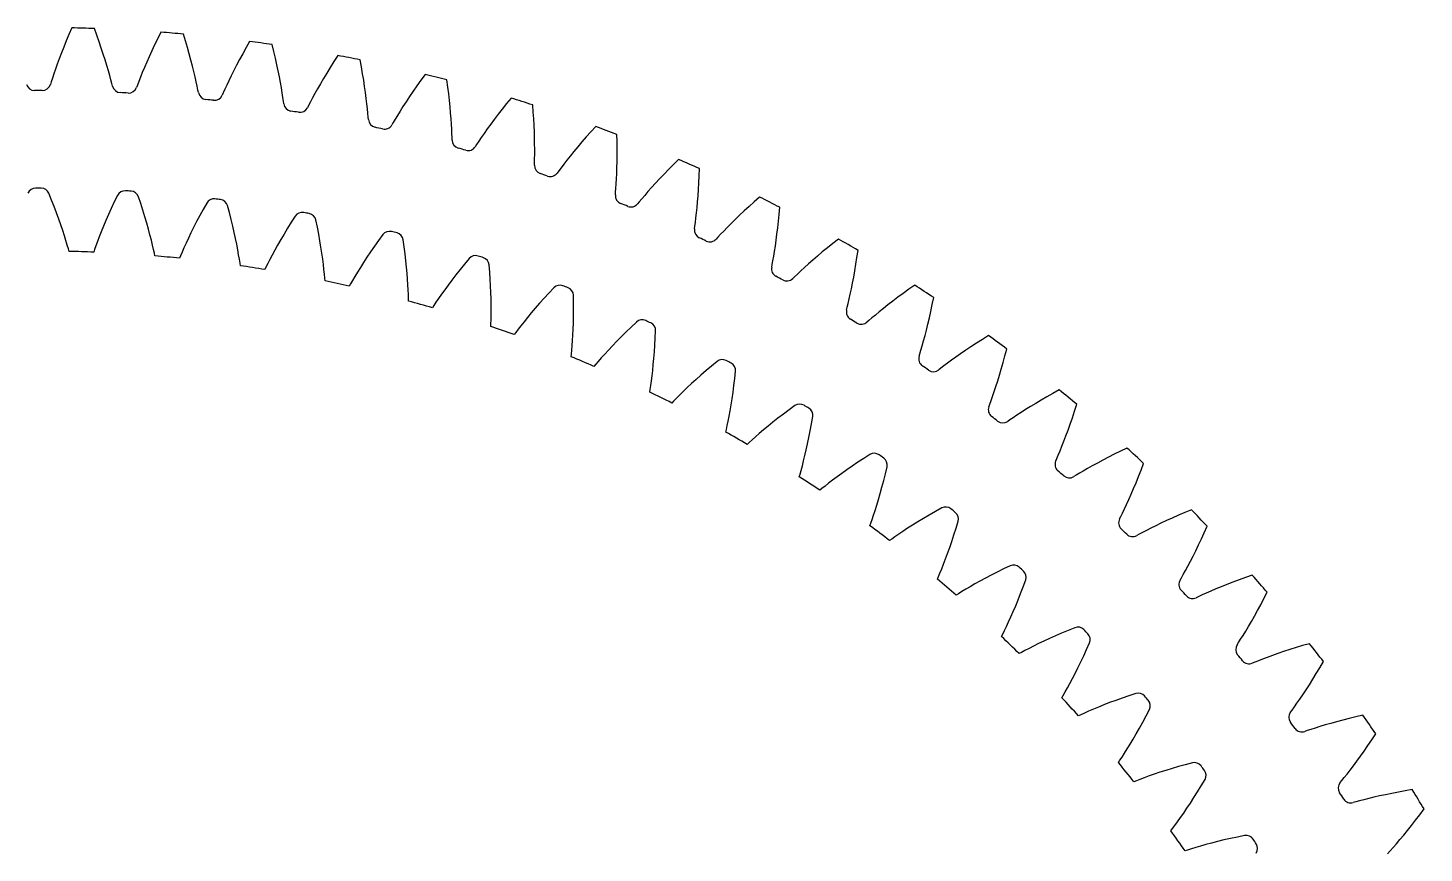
# Model space of a CAD drawing. Header units: millimetres. Extents: x -58 to 58, y -58 to 58.
# Drawn here: x -0.38 to 49.62, y 28.45 to 57.99 of the extents above; entities that cross this region are included whole.
import ezdxf

# ---------------------------------------------------------------- set-up
doc = ezdxf.new("R2010")
doc.units = ezdxf.units.MM

msp = doc.modelspace()

# ---------------------------------------------------------------- linework, layer by layer
at = {"layer": 'thin_ring_external'}
for p, q in [((0.995213, 57.524428), (0.905605, 57.303458)), ((1.090875, 57.75271), (0.995213, 57.524428)), ((1.192598, 57.987738), (1.090875, 57.75271)), ((2.092248, 57.725107), (2.003628, 57.965382)), ((2.17519, 57.491902), (2.092248, 57.725107)), ((4.270686, 57.604919), (4.162594, 57.382254)), ((4.385202, 57.833987), (4.270686, 57.604919)), ((5.269018, 57.522195), (5.193768, 57.766987)), ((5.338987, 57.284775), (5.269018, 57.522195)), ((7.564488, 57.504596), (7.437527, 57.282184)), ((0.822066, 57.090478), (0.744636, 56.886317)), ((0.905605, 57.303458), (0.822066, 57.090478)), ((2.252489, 57.266332), (2.17519, 57.491902)), ((2.324169, 57.049072), (2.252489, 57.266332)), ((2.390234, 56.840956), (2.324169, 57.049072)), ((4.060949, 57.166556), (3.965804, 56.958501)), ((4.162594, 57.382254), (4.060949, 57.166556)), ((5.403743, 57.055289), (5.338987, 57.284775)), ((5.463346, 56.834411), (5.403743, 57.055289)), ((7.317333, 57.065812), (7.20396, 56.856041)), ((7.437527, 57.282184), (7.317333, 57.065812)), ((8.429786, 57.14459), (8.368135, 57.393156)), ((8.48657, 56.903677), (8.429786, 57.14459)), ((10.7208, 57.000565), (10.581781, 56.785486)), ((0.608541, 56.509024), (0.550347, 56.339274)), ((0.673406, 56.692032), (0.608541, 56.509024)), ((0.744636, 56.886317), (0.673406, 56.692032)), ((2.450653, 56.643042), (2.390234, 56.840956)), ((2.505339, 56.456739), (2.450653, 56.643042)), ((3.795421, 56.56885), (3.720572, 56.389693)), ((3.877245, 56.758915), (3.795421, 56.56885)), ((3.965804, 56.958501), (3.877245, 56.758915)), ((5.517846, 56.622971), (5.463346, 56.834411)), ((5.56727, 56.42203), (5.517846, 56.622971)), ((7.097498, 56.653543), (6.998079, 56.459139)), ((7.20396, 56.856041), (7.097498, 56.653543)), ((8.538585, 56.670972), (8.48657, 56.903677)), ((8.58593, 56.447145), (8.538585, 56.670972)), ((10.449849, 56.576063), (10.325093, 56.372856)), ((10.581781, 56.785486), (10.449849, 56.576063)), ((11.564953, 56.593439), (11.517089, 56.845023)), ((11.608379, 56.349763), (11.564953, 56.593439)), ((0.457111, 56.054549), (0.427177, 55.964737)), ((0.499421, 56.185865), (0.457111, 56.054549)), ((0.550347, 56.339274), (0.499421, 56.185865)), ((2.554093, 56.284041), (2.505339, 56.456739)), ((2.59649, 56.12806), (2.554093, 56.284041)), ((2.631503, 55.994612), (2.59649, 56.12806)), ((3.593817, 56.073036), (3.544336, 55.94425)), ((3.653116, 56.223406), (3.593817, 56.073036)), ((3.720572, 56.389693), (3.653116, 56.223406)), ((5.61161, 56.232997), (5.56727, 56.42203)), ((5.650777, 56.057875), (5.61161, 56.232997)), ((5.684517, 55.899796), (5.650777, 56.057875)), ((6.821305, 56.099108), (6.74479, 55.93679)), ((6.905909, 56.273869), (6.821305, 56.099108)), ((6.998079, 56.459139), (6.905909, 56.273869)), ((8.628699, 56.233025), (8.58593, 56.447145)), ((8.66698, 56.029666), (8.628699, 56.233025)), ((8.700839, 55.838477), (8.66698, 56.029666)), ((10.207637, 56.17653), (10.097661, 55.987898)), ((10.325093, 56.372856), (10.207637, 56.17653)), ((11.647497, 56.114546), (11.608379, 56.349763)), ((11.682439, 55.888452), (11.647497, 56.114546)), ((13.693898, 56.116331), (13.55063, 55.914495)), ((13.844555, 56.323426), (13.693898, 56.116331)), ((14.664998, 55.870415), (14.631065, 56.124254)), ((2.656444, 55.903287), (2.631503, 55.994612)), ((3.544336, 55.94425), (3.5095, 55.856223)), ((5.712125, 55.764621), (5.684517, 55.899796)), ((5.731997, 55.672062), (5.712125, 55.764621)), ((6.620797, 55.66405), (6.581165, 55.578076)), ((6.677297, 55.789915), (6.620797, 55.66405)), ((6.74479, 55.93679), (6.677297, 55.789915)), ((8.730299, 55.661464), (8.700839, 55.838477)), ((8.75528, 55.501766), (8.730299, 55.661464)), ((8.775399, 55.365276), (8.75528, 55.501766)), ((9.901321, 55.638152), (9.815981, 55.480295)), ((9.995424, 55.807987), (9.901321, 55.638152)), ((10.097661, 55.987898), (9.995424, 55.807987)), ((11.713348, 55.6723), (11.682439, 55.888452)), ((11.740368, 55.467141), (11.713348, 55.6723)), ((13.286777, 55.528911), (13.166575, 55.346624)), ((13.414869, 55.718469), (13.286777, 55.528911)), ((13.55063, 55.914495), (13.414869, 55.718469)), ((14.694935, 55.624717), (14.664998, 55.870415)), ((14.721035, 55.387703), (14.694935, 55.624717)), ((8.790142, 55.271762), (8.775399, 55.365276)), ((9.677152, 55.2148), (9.632844, 55.13114)), ((9.740499, 55.337361), (9.677152, 55.2148)), ((9.815981, 55.480295), (9.740499, 55.337361)), ((11.763643, 55.274378), (11.740368, 55.467141)), ((11.783307, 55.09601), (11.763643, 55.274378)), ((11.799453, 54.935178), (11.783307, 55.09601)), ((12.951267, 55.008225), (12.857361, 54.855309)), ((13.054583, 55.172618), (12.951267, 55.008225)), ((13.166575, 55.346624), (13.054583, 55.172618)), ((14.743469, 55.160027), (14.721035, 55.387703)), ((14.762424, 54.9425), (14.743469, 55.160027)), ((16.610258, 55.083115), (16.463905, 54.894866)), ((16.764427, 55.276753), (16.610258, 55.083115)), ((16.926263, 55.475234), (16.764427, 55.276753)), ((17.720505, 54.977715), (17.700608, 55.233038)), ((11.812023, 54.797787), (11.799453, 54.935178)), ((11.821592, 54.703603), (11.812023, 54.797787)), ((12.704117, 54.597864), (12.655267, 54.516772)), ((12.77412, 54.71675), (12.704117, 54.597864)), ((12.857361, 54.855309), (12.77412, 54.71675)), ((14.778101, 54.736164), (14.762424, 54.9425)), ((14.790722, 54.542412), (14.778101, 54.736164)), ((14.80053, 54.363232), (14.790722, 54.542412)), ((16.195504, 54.537264), (16.074096, 54.369692)), ((16.325564, 54.712653), (16.195504, 54.537264)), ((16.463905, 54.894866), (16.325564, 54.712653)), ((17.736862, 54.730741), (17.720505, 54.977715)), ((17.749866, 54.492649), (17.736862, 54.730741)), ((14.807791, 54.201755), (14.80053, 54.363232)), ((14.812774, 54.06388), (14.807791, 54.201755)), ((14.81714, 53.969312), (14.812774, 54.06388)), ((15.859693, 54.063729), (15.768946, 53.929966)), ((15.961881, 54.21124), (15.859693, 54.063729)), ((16.074096, 54.369692), (15.961881, 54.21124)), ((17.759724, 54.264082), (17.749866, 54.492649)), ((17.766667, 54.045842), (17.759724, 54.264082)), ((17.770953, 53.838956), (17.766667, 54.045842)), ((19.619441, 54.084451), (19.46294, 53.904549)), ((19.784043, 54.269302), (19.619441, 54.084451)), ((19.956567, 54.458566), (19.784043, 54.269302)), ((20.722196, 53.918049), (20.716394, 54.174081)), ((15.6925, 53.815117), (15.639257, 53.736839)), ((15.768946, 53.929966), (15.6925, 53.815117)), ((17.772882, 53.644802), (17.770953, 53.838956)), ((17.772805, 53.465354), (17.772882, 53.644802)), ((19.175247, 53.562276), (19.044792, 53.401647)), ((19.314772, 53.730234), (19.175247, 53.562276)), ((19.46294, 53.904549), (19.314772, 53.730234)), ((20.724922, 53.670549), (20.722196, 53.918049)), ((20.724791, 53.432102), (20.724922, 53.670549)), ((17.767689, 53.071117), (17.768539, 53.165782)), ((17.768539, 53.165782), (17.771159, 53.303722)), ((17.771159, 53.303722), (17.772805, 53.465354)), ((18.81386, 53.107959), (18.715882, 52.979398)), ((18.924019, 53.249617), (18.81386, 53.107959)), ((19.044792, 53.401647), (18.924019, 53.249617)), ((20.716953, 52.985049), (20.722043, 53.20334)), ((20.722043, 53.20334), (20.724791, 53.432102)), ((22.743575, 53.097036), (22.56904, 52.921533)), ((22.926264, 53.276509), (22.743575, 53.097036)), ((18.633225, 52.868935), (18.575752, 52.793709)), ((18.715882, 52.979398), (18.633225, 52.868935)), ((20.691104, 52.405104), (20.701066, 52.584275)), ((20.701066, 52.584275), (20.709836, 52.77824)), ((20.709836, 52.77824), (20.716953, 52.985049)), ((22.245321, 52.584638), (22.096755, 52.424621)), ((22.402866, 52.750527), (22.245321, 52.584638)), ((22.56904, 52.921533), (22.402866, 52.750527)), ((23.650042, 52.447362), (23.660954, 52.694636)), ((23.660954, 52.694636), (23.669265, 52.950598)), ((20.664278, 52.011747), (20.670342, 52.106222)), ((20.670342, 52.106222), (20.680557, 52.243808)), ((20.680557, 52.243808), (20.691104, 52.405104)), ((21.828685, 52.126276), (21.71089, 51.990902)), ((21.95765, 52.271422), (21.828685, 52.126276)), ((22.096755, 52.424621), (21.95765, 52.271422)), ((23.62143, 51.98102), (23.636775, 52.209284)), ((23.636775, 52.209284), (23.650042, 52.447362)), ((21.517362, 51.762192), (21.455832, 51.690246)), ((21.605979, 51.867934), (21.517362, 51.762192)), ((21.71089, 51.990902), (21.605979, 51.867934)), ((23.566382, 51.364052), (23.585824, 51.557239)), ((23.585824, 51.557239), (23.604322, 51.763341)), ((23.604322, 51.763341), (23.62143, 51.98102)), ((25.450098, 51.597895), (25.274756, 51.436302)), ((25.634037, 51.763516), (25.450098, 51.597895)), ((25.826334, 51.932653), (25.634037, 51.763516)), ((26.527855, 51.311191), (26.550254, 51.566307)), ((23.509369, 50.888416), (23.527148, 51.025231)), ((23.527148, 51.025231), (23.546564, 51.185701)), ((23.546564, 51.185701), (23.566382, 51.364052)), ((24.951157, 51.127755), (24.803823, 50.982451)), ((25.108311, 51.279344), (24.951157, 51.127755)), ((25.274756, 51.436302), (25.108311, 51.279344)), ((26.476976, 50.827908), (26.503338, 51.064894)), ((26.503338, 51.064894), (26.527855, 51.311191)), ((23.49811, 50.794419), (23.509369, 50.888416)), ((24.430459, 50.598948), (24.336152, 50.498248)), ((24.541985, 50.715951), (24.430459, 50.598948)), ((24.667058, 50.84463), (24.541985, 50.715951)), ((24.803823, 50.982451), (24.667058, 50.84463)), ((26.420006, 50.38443), (26.449079, 50.600836)), ((26.449079, 50.600836), (26.476976, 50.827908)), ((24.336152, 50.498248), (24.270751, 50.429801)), ((26.360127, 49.987837), (26.390182, 50.17966)), ((26.390182, 50.17966), (26.420006, 50.38443)), ((28.253865, 50.117555), (28.069888, 49.965867)), ((28.446648, 50.272793), (28.253865, 50.117555)), ((28.647971, 50.431079), (28.446648, 50.272793)), ((29.314192, 49.771916), (29.35061, 50.02541)), ((26.26058, 49.422831), (26.277, 49.516065)), ((26.277, 49.516065), (26.302288, 49.651692)), ((26.302288, 49.651692), (26.330515, 49.810849)), ((26.330515, 49.810849), (26.360127, 49.987837)), ((27.574668, 49.538648), (27.430519, 49.40857)), ((27.729782, 49.675615), (27.574668, 49.538648)), ((27.895049, 49.818316), (27.729782, 49.675615)), ((28.069888, 49.965867), (27.895049, 49.818316)), ((29.236766, 49.292169), (29.276144, 49.527343)), ((29.276144, 49.527343), (29.314192, 49.771916)), ((27.081033, 49.080944), (27.011961, 49.016203)), ((27.180744, 49.176295), (27.081033, 49.080944)), ((27.298546, 49.286976), (27.180744, 49.176295)), ((27.430519, 49.40857), (27.298546, 49.286976)), ((29.155453, 48.852503), (29.196403, 49.066979)), ((29.196403, 49.066979), (29.236766, 49.292169)), ((29.073818, 48.459811), (29.114394, 48.649687)), ((29.114394, 48.649687), (29.155453, 48.852503)), ((31.172868, 48.629392), (30.971826, 48.485011)), ((31.382605, 48.776348), (31.172868, 48.629392)), ((28.964827, 47.993334), (28.997549, 48.127363)), ((28.997549, 48.127363), (29.0345, 48.284723)), ((29.0345, 48.284723), (29.073818, 48.459811)), ((30.424193, 48.072611), (30.261769, 47.944398)), ((30.59707, 48.205992), (30.424193, 48.072611)), ((30.779772, 48.343688), (30.59707, 48.205992)), ((30.971826, 48.485011), (30.779772, 48.343688)), ((31.960039, 47.839379), (32.011502, 48.081485)), ((32.011502, 48.081485), (32.06183, 48.332588)), ((28.943296, 47.901146), (28.964827, 47.993334)), ((29.74367, 47.514581), (29.671137, 47.453744)), ((29.848483, 47.604296), (29.74367, 47.514581)), ((29.972203, 47.708319), (29.848483, 47.604296)), ((30.110673, 47.822458), (29.972203, 47.708319)), ((30.261769, 47.944398), (30.110673, 47.822458)), ((31.855059, 47.384107), (31.907766, 47.606732)), ((31.907766, 47.606732), (31.960039, 47.839379)), ((31.750186, 46.971966), (31.802356, 47.172213)), ((31.802356, 47.172213), (31.855059, 47.384107)), ((31.604745, 46.456872), (31.650309, 46.611958)), ((31.650309, 46.611958), (31.699212, 46.784614)), ((31.699212, 46.784614), (31.750186, 46.971966)), ((33.396179, 46.57469), (33.206169, 46.447268)), ((33.595727, 46.705218), (33.396179, 46.57469)), ((33.804416, 46.838306), (33.595727, 46.705218)), ((34.021931, 46.973484), (33.804416, 46.838306)), ((31.538113, 46.233988), (31.56469, 46.32485)), ((31.56469, 46.32485), (31.604745, 46.456872)), ((32.699383, 46.091111), (32.554835, 45.984773)), ((32.856967, 46.204542), (32.699383, 46.091111)), ((33.026207, 46.323613), (32.856967, 46.204542)), ((33.206169, 46.447268), (33.026207, 46.323613)), ((34.481863, 45.776715), (34.546872, 46.006129)), ((34.546872, 46.006129), (34.611594, 46.245032)), ((34.611594, 46.245032), (34.675678, 46.492982)), ((32.315977, 45.803919), (32.240202, 45.74717)), ((32.425572, 45.887723), (32.315977, 45.803919)), ((32.554835, 45.984773), (32.425572, 45.887723)), ((34.352676, 45.348662), (34.416972, 45.557332)), ((34.416972, 45.557332), (34.481863, 45.776715)), ((34.228337, 44.967334), (34.289555, 45.151594)), ((34.289555, 45.151594), (34.352676, 45.348662)), ((36.557933, 45.027964), (36.333302, 44.904973)), ((34.03715, 44.426418), (34.068692, 44.515678)), ((34.068692, 44.515678), (34.115959, 44.645293)), ((34.115959, 44.645293), (34.169997, 44.797633)), ((34.169997, 44.797633), (34.228337, 44.967334)), ((35.714422, 44.547485), (35.527922, 44.433932)), ((35.911162, 44.664246), (35.714422, 44.547485)), ((36.117598, 44.783584), (35.911162, 44.664246)), ((36.333302, 44.904973), (36.117598, 44.783584)), ((37.106572, 44.268135), (37.184218, 44.512177)), ((34.904186, 44.031791), (34.790141, 43.954152)), ((35.038599, 44.121573), (34.904186, 44.031791)), ((35.188785, 44.219787), (35.038599, 44.121573)), ((35.352379, 44.324364), (35.188785, 44.219787)), ((35.527922, 44.433932), (35.352379, 44.324364)), ((36.951239, 43.807675), (37.028788, 44.03316)), ((37.028788, 44.03316), (37.106572, 44.268135)), ((34.790141, 43.954152), (34.711355, 43.901663)), ((36.798668, 43.387389), (36.874362, 43.5922)), ((36.874362, 43.5922), (36.951239, 43.807675)), ((36.585912, 42.84726), (36.653511, 43.013489)), ((36.653511, 43.013489), (36.724787, 43.194097)), ((36.724787, 43.194097), (36.798668, 43.387389)), ((36.432817, 42.483927), (36.469228, 42.571314)), ((36.469228, 42.571314), (36.523564, 42.698129)), ((36.523564, 42.698129), (36.585912, 42.84726)), ((38.114212, 42.512413), (37.921739, 42.409306)), ((38.317085, 42.618159), (38.114212, 42.512413)), ((38.529781, 42.725943), (38.317085, 42.618159)), ((38.751845, 42.835265), (38.529781, 42.725943)), ((38.98291, 42.945695), (38.751845, 42.835265)), ((37.276798, 42.042136), (37.158648, 41.970897)), ((37.415952, 42.124377), (37.276798, 42.042136)), ((37.571321, 42.214168), (37.415952, 42.124377)), ((37.740427, 42.309575), (37.571321, 42.214168)), ((37.921739, 42.409306), (37.740427, 42.309575)), ((39.398248, 41.926463), (39.488859, 42.156796)), ((39.488859, 42.156796), (39.579831, 42.396191)), ((37.158648, 41.970897), (37.077091, 41.922828)), ((39.219765, 41.49468), (39.308396, 41.705593)), ((39.308396, 41.705593), (39.398248, 41.926463)), ((38.96737, 40.929014), (39.048487, 41.105421)), ((39.048487, 41.105421), (39.132904, 41.29435)), ((39.132904, 41.29435), (39.219765, 41.49468)), ((38.759009, 40.497662), (38.820248, 40.621291)), ((38.820248, 40.621291), (38.890716, 40.766762)), ((38.890716, 40.766762), (38.96737, 40.929014)), ((40.824951, 40.538545), (40.60664, 40.442641)), ((41.0527, 40.635468), (40.824951, 40.538545)), ((41.289497, 40.733002), (41.0527, 40.635468)), ((38.717839, 40.412414), (38.759009, 40.497662)), ((39.679675, 39.999251), (39.536201, 39.924801)), ((39.839753, 40.080347), (39.679675, 39.999251)), ((40.013858, 40.166293), (39.839753, 40.080347)), ((40.200389, 40.255885), (40.013858, 40.166293)), ((40.39825, 40.348232), (40.200389, 40.255885)), ((40.60664, 40.442641), (40.39825, 40.348232)), ((41.751219, 39.917429), (41.85524, 40.151449)), ((39.414306, 39.860178), (39.330225, 39.816675)), ((39.536201, 39.924801), (39.414306, 39.860178)), ((41.546175, 39.476852), (41.648058, 39.692437)), ((41.648058, 39.692437), (41.751219, 39.917429)), ((41.253598, 38.89191), (41.348295, 39.075901)), ((41.348295, 39.075901), (41.44606, 39.271142)), ((41.44606, 39.271142), (41.546175, 39.476852)), ((40.999036, 38.421088), (41.077411, 38.562455)), ((41.077411, 38.562455), (41.162887, 38.720239)), ((41.162887, 38.720239), (41.253598, 38.89191)), ((40.885276, 38.218169), (40.931079, 38.30102)), ((40.931079, 38.30102), (40.999036, 38.421088)), ((42.559599, 38.061515), (42.356952, 37.980207)), ((42.772874, 38.144301), (42.559599, 38.061515)), ((42.996137, 38.228033), (42.772874, 38.144301)), ((43.228879, 38.312263), (42.996137, 38.228033)), ((43.47069, 38.396603), (43.228879, 38.312263)), ((41.550264, 37.628406), (41.463914, 37.5896)), ((41.675534, 37.686215), (41.550264, 37.628406)), ((41.822891, 37.752649), (41.675534, 37.686215)), ((41.987194, 37.824803), (41.822891, 37.752649)), ((42.165769, 37.901027), (41.987194, 37.824803)), ((42.356952, 37.980207), (42.165769, 37.901027)), ((43.771383, 37.337867), (43.886783, 37.556834)), ((43.886783, 37.556834), (44.003537, 37.784768)), ((43.546484, 36.928338), (43.657779, 37.128221)), ((43.657779, 37.128221), (43.771383, 37.337867)), ((43.233393, 36.393872), (43.333423, 36.560285)), ((43.333423, 36.560285), (43.438112, 36.73878)), ((43.438112, 36.73878), (43.546484, 36.928338)), ((42.978843, 35.988059), (43.053311, 36.104201)), ((43.053311, 36.104201), (43.139355, 36.241036)), ((43.139355, 36.241036), (43.233393, 36.393872)), ((42.928546, 35.907857), (42.978843, 35.988059)), ((44.189624, 35.520658), (44.007121, 35.454386)), ((44.384878, 35.589185), (44.189624, 35.520658)), ((44.591697, 35.659206), (44.384878, 35.589185)), ((44.809208, 35.730118), (44.591697, 35.659206)), ((45.036744, 35.801424), (44.809208, 35.730118)), ((45.273774, 35.872704), (45.036744, 35.801424)), ((45.519863, 35.943596), (45.273774, 35.872704)), ((43.560036, 35.282356), (43.471679, 35.248367)), ((43.688299, 35.333177), (43.560036, 35.282356)), ((43.839092, 35.391392), (43.688299, 35.333177)), ((44.007121, 35.454386), (43.839092, 35.391392)), ((45.761777, 34.869902), (45.889063, 35.08218)), ((45.889063, 35.08218), (46.018197, 35.303336)), ((45.514658, 34.473385), (45.636796, 34.666833)), ((45.636796, 34.666833), (45.761777, 34.869902)), ((45.172601, 33.956977), (45.281646, 34.117627)), ((45.281646, 34.117627), (45.396009, 34.290084)), ((45.396009, 34.290084), (45.514658, 34.473385)), ((44.841443, 33.488494), (44.896082, 33.565804)), ((44.896082, 33.565804), (44.976835, 33.677667)), ((44.976835, 33.677667), (45.070286, 33.809555)), ((45.070286, 33.809555), (45.172601, 33.956977)), ((46.079276, 33.032413), (45.893399, 32.976295)), ((46.278009, 33.09008), (46.079276, 33.032413)), ((46.488371, 33.148602), (46.278009, 33.09008)), ((46.709459, 33.207423), (46.488371, 33.148602)), ((46.940577, 33.266086), (46.709459, 33.207423)), ((47.181173, 33.324201), (46.940577, 33.266086)), ((47.430794, 33.381429), (47.181173, 33.324201)), ((45.437516, 32.829156), (45.347421, 32.800086)), ((45.568385, 32.872834), (45.437516, 32.829156)), ((45.722156, 32.922654), (45.568385, 32.872834)), ((45.893399, 32.976295), (45.722156, 32.922654)), ((47.613193, 32.296039), (47.75198, 32.500982)), ((47.75198, 32.500982), (47.893101, 32.714689)), ((47.344607, 31.913737), (47.477215, 32.100163)), ((47.477215, 32.100163), (47.613193, 32.296039)), ((46.974621, 31.416957), (47.09235, 31.571356)), ((47.09235, 31.571356), (47.21604, 31.737251)), ((47.21604, 31.737251), (47.344607, 31.913737)), ((46.618158, 30.967428), (46.676973, 31.04161)), ((46.676973, 31.04161), (46.763765, 31.148854)), ((46.763765, 31.148854), (46.86434, 31.275394)), ((46.86434, 31.275394), (46.974621, 31.416957)), ((48.243861, 30.537326), (48.030595, 30.490482)), ((48.467854, 30.583879), (48.243861, 30.537326)), ((48.701853, 30.629721), (48.467854, 30.583879)), ((48.945285, 30.674494), (48.701853, 30.629721)), ((49.197679, 30.717883), (48.945285, 30.674494)), ((47.177005, 30.276254), (47.085445, 30.252191)), ((47.310081, 30.312657), (47.177005, 30.276254)), ((47.466363, 30.35393), (47.310081, 30.312657)), ((47.640301, 30.398057), (47.466363, 30.35393)), ((47.828987, 30.443849), (47.640301, 30.398057)), ((48.030595, 30.490482), (47.828987, 30.443849)), ((49.469876, 29.821081), (49.622555, 30.026689)), ((49.173448, 29.436006), (49.32001, 29.624094)), ((49.32001, 29.624094), (49.469876, 29.821081)), ((48.760037, 28.929203), (48.892677, 29.088032)), ((48.892677, 29.088032), (49.030771, 29.257168)), ((49.030771, 29.257168), (49.173448, 29.436006)), ((48.316108, 28.423144), (48.408676, 28.525444)), ((48.408676, 28.525444), (48.516069, 28.646251)), ((48.516069, 28.646251), (48.63398, 28.781524)), ((48.63398, 28.781524), (48.760037, 28.929203))]:
    msp.add_line(p, q, dxfattribs=at)
for centre, radius, start, end in [((0, 0), 58, 88.020306, 88.821799), ((0, 0), 58, 84.862411, 85.663904), ((0, 0), 58, 81.704517, 82.50601), ((0, 0), 58, 78.546622, 79.348115), ((0, 0), 58, 75.388727, 76.19022), ((-0.139497, 56.049826), 0.3, 196.477133, 270.142598), ((0, 0), 55.75, 89.857402, 90.142598), ((0.139497, 56.049826), 0.3, 269.857402, 343.522867), ((2.948374, 55.9724), 0.3, 193.319238, 266.984703), ((0, 0), 55.75, 86.699508, 86.984703), ((3.226945, 55.957031), 0.3, 266.699508, 340.364972), ((6.027291, 55.724988), 0.3, 190.161343, 263.826808), ((6.304592, 55.694296), 0.3, 263.541613, 337.207078), ((0, 0), 55.75, 83.541613, 83.826808), ((9.087904, 55.30834), 0.3, 187.003449, 260.668913), ((0, 0), 55.75, 80.383718, 80.668913), ((9.363093, 55.262419), 0.3, 260.383718, 334.049183), ((0, 0), 58, 72.230832, 73.032326), ((12.120916, 54.723723), 0.3, 183.845554, 257.511019), ((12.393158, 54.662712), 0.3, 257.225823, 330.891288), ((0, 0), 55.75, 77.225823, 77.511019), ((0, 0), 58, 69.072938, 69.874431), ((15.117118, 53.972912), 0.3, 180.687659, 254.353124), ((0, 0), 55.75, 74.067929, 74.353124), ((15.385586, 53.896997), 0.3, 254.067929, 327.733393), ((18.06741, 53.058187), 0.3, 177.529764, 251.195229), ((0, 0), 58, 65.915043, 66.716536), ((0, 0), 55.75, 70.910034, 71.195229), ((18.331288, 52.967598), 0.3, 250.910034, 324.575499), ((20.962832, 51.982326), 0.3, 174.37187, 248.037335), ((0, 0), 55.75, 67.752139, 68.037335), ((21.221318, 51.877338), 0.3, 247.752139, 321.417604), ((0, 0), 58, 62.757148, 63.558641), ((23.79459, 50.748596), 0.3, 171.213975, 244.87944), ((0, 0), 55.75, 64.594244, 64.87944), ((24.0469, 50.629528), 0.3, 244.594244, 318.259709), ((0, 0), 58, 59.599253, 60.400747), ((26.554085, 49.360744), 0.3, 168.05608, 241.721545), ((0, 0), 55.75, 61.43635, 61.721545), ((26.799453, 49.227958), 0.3, 241.43635, 315.101815), ((0, 0), 58, 56.441359, 57.242852), ((29.232936, 47.822986), 0.3, 164.898185, 238.56365), ((0, 0), 55.75, 58.278455, 58.56365), ((29.470616, 47.676884), 0.3, 238.278455, 311.94392), ((0, 0), 58, 53.283464, 54.084957), ((31.823007, 46.13999), 0.3, 161.740291, 235.405756), ((0, 0), 55.75, 55.12056, 55.405756), ((32.052278, 45.981017), 0.3, 235.12056, 308.786025), ((0, 0), 58, 50.125569, 50.927062), ((34.316433, 44.316869), 0.3, 158.582396, 232.247861), ((0, 0), 55.75, 51.962665, 52.247861), ((34.536599, 44.145508), 0.3, 231.962665, 305.62813), ((0, 0), 58, 46.967674, 47.769168), ((36.705641, 42.35916), 0.3, 155.424501, 229.089966), ((0, 0), 55.75, 48.804771, 49.089966), ((36.916033, 42.17593), 0.3, 228.804771, 302.470236), ((0, 0), 58, 43.80978, 44.611273), ((38.983376, 40.272806), 0.3, 152.266607, 225.932071), ((0, 0), 55.75, 45.646876, 45.932071), ((39.183354, 40.078265), 0.3, 225.646876, 299.312341), ((41.142719, 38.064146), 0.3, 149.108712, 222.774177), ((0, 0), 58, 40.651885, 41.453378), ((0, 0), 55.75, 42.488981, 42.774177), ((41.331676, 37.858883), 0.3, 222.488981, 296.154446), ((43.177113, 35.739886), 0.3, 145.950817, 219.616282), ((0, 0), 55.75, 39.331087, 39.616282), ((0, 0), 58, 37.49399, 38.295483), ((43.354476, 35.524526), 0.3, 219.331087, 292.996551), ((45.080379, 33.307085), 0.3, 142.792922, 216.458387), ((0, 0), 55.75, 36.173192, 36.458387), ((0, 0), 58, 34.336096, 35.137589), ((45.245609, 33.082281), 0.3, 216.173192, 289.838657), ((46.846738, 30.773132), 0.3, 139.635028, 213.300492), ((0, 0), 55.75, 33.015297, 33.300492), ((0, 0), 58, 31.178201, 31.979694), ((46.999333, 30.539567), 0.3, 213.015297, 286.680762)]:
    msp.add_arc(centre, radius, start, end, dxfattribs=at)
at = {"layer": 'thin_ring_internal'}
for p, q in [((0.474067, 51.825904), (0.376195, 52.067847)), ((0.566543, 51.590964), (0.474067, 51.825904)), ((0.652645, 51.363615), (0.566543, 51.590964)), ((2.610518, 51.52799), (2.510584, 51.306373)), ((2.717282, 51.756791), (2.610518, 51.52799)), ((2.829862, 51.992251), (2.717282, 51.756791)), ((3.663617, 51.698423), (3.580825, 51.945933)), ((3.741455, 51.458236), (3.663617, 51.698423)), ((6.025185, 51.71943), (5.898323, 51.491347)), ((6.83927, 51.374833), (6.771872, 51.62697)), ((0.732399, 51.144552), (0.652645, 51.363615)), ((0.805811, 50.934627), (0.732399, 51.144552)), ((2.417496, 51.092635), (2.331299, 50.887627)), ((2.510584, 51.306373), (2.417496, 51.092635)), ((3.813398, 51.226018), (3.741455, 51.458236)), ((3.879514, 51.002461), (3.813398, 51.226018)), ((3.939865, 50.788414), (3.879514, 51.002461)), ((5.664289, 51.054507), (5.558219, 50.846906)), ((5.777676, 51.269552), (5.664289, 51.054507)), ((5.898323, 51.491347), (5.777676, 51.269552)), ((6.902174, 51.130309), (6.83927, 51.374833)), ((6.959685, 50.894103), (6.902174, 51.130309)), ((9.05699, 51.030579), (8.922918, 50.816632)), ((9.197652, 51.250419), (9.05699, 51.030579)), ((9.988979, 50.85636), (9.937231, 51.112168)), ((0.872853, 50.73492), (0.805811, 50.934627)), ((0.933433, 50.546866), (0.872853, 50.73492)), ((0.987345, 50.37249), (0.933433, 50.546866)), ((2.180048, 50.508458), (2.115504, 50.337731)), ((2.25209, 50.692426), (2.180048, 50.508458)), ((2.331299, 50.887627), (2.25209, 50.692426)), ((3.994485, 50.584959), (3.939865, 50.788414)), ((4.043374, 50.393532), (3.994485, 50.584959)), ((5.459566, 50.647593), (5.36849, 50.457639)), ((5.558219, 50.846906), (5.459566, 50.647593)), ((7.011914, 50.666899), (6.959685, 50.894103)), ((7.058973, 50.449544), (7.011914, 50.666899)), ((8.796507, 50.608975), (8.677859, 50.408297)), ((8.922918, 50.816632), (8.796507, 50.608975)), ((10.036711, 50.608427), (9.988979, 50.85636)), ((10.079572, 50.369129), (10.036711, 50.608427)), ((12.33523, 50.586998), (12.181301, 50.376234)), ((1.034134, 50.214949), (0.987345, 50.37249)), ((1.072694, 50.080134), (1.034134, 50.214949)), ((1.098261, 49.987937), (1.072694, 50.080134)), ((2.012319, 50.051184), (1.981125, 49.960736)), ((2.059105, 50.18337), (2.012319, 50.051184)), ((2.115504, 50.337731), (2.059105, 50.18337)), ((4.086448, 50.216168), (4.043374, 50.393532)), ((4.12345, 50.056046), (4.086448, 50.216168)), ((4.153637, 49.919112), (4.12345, 50.056046)), ((5.210328, 50.112025), (5.144534, 49.961428)), ((5.28526, 50.278454), (5.210328, 50.112025)), ((5.36849, 50.457639), (5.28526, 50.278454)), ((7.100965, 50.243112), (7.058973, 50.449544)), ((7.137976, 50.049038), (7.100965, 50.243112)), ((7.17005, 49.869359), (7.137976, 50.049038)), ((8.464526, 50.031448), (8.370422, 49.857727)), ((8.567123, 50.215436), (8.464526, 50.031448)), ((8.677859, 50.408297), (8.567123, 50.215436)), ((10.117715, 50.139141), (10.079572, 50.369129)), ((10.151304, 49.919301), (10.117715, 50.139141)), ((12.034312, 50.170946), (11.895358, 49.971466)), ((12.181301, 50.376234), (12.034312, 50.170946)), ((13.100797, 50.144972), (13.064895, 50.40348)), ((13.133176, 49.894571), (13.100797, 50.144972)), ((4.17348, 49.825516), (4.153637, 49.919112)), ((5.089699, 49.832373), (5.052996, 49.744017)), ((5.144534, 49.961428), (5.089699, 49.832373)), ((7.197125, 49.707262), (7.17005, 49.869359)), ((7.218825, 49.56873), (7.197125, 49.707262)), ((7.232869, 49.47409), (7.218825, 49.56873)), ((8.210447, 49.549966), (8.147771, 49.424531)), ((8.285387, 49.696226), (8.210447, 49.549966)), ((8.370422, 49.857727), (8.285387, 49.696226)), ((10.180508, 49.710675), (10.151304, 49.919301)), ((10.205502, 49.514691), (10.180508, 49.710675)), ((10.226454, 49.333378), (10.205502, 49.514691)), ((11.642181, 49.592794), (11.528453, 49.415471)), ((11.76458, 49.778472), (11.642181, 49.592794)), ((11.895358, 49.971466), (11.76458, 49.778472)), ((13.161223, 49.653088), (13.133176, 49.894571)), ((13.185136, 49.421188), (13.161223, 49.653088)), ((15.259403, 49.530795), (15.100056, 49.334945)), ((15.426015, 49.731683), (15.259403, 49.530795)), ((16.162919, 49.243366), (16.142999, 49.503594)), ((8.147771, 49.424531), (8.105698, 49.338602)), ((10.243498, 49.169923), (10.226454, 49.333378)), ((10.256629, 49.030317), (10.243498, 49.169923)), ((10.26482, 48.934992), (10.256629, 49.030317)), ((11.329017, 49.091913), (11.245215, 48.950543)), ((11.423833, 49.247873), (11.329017, 49.091913)), ((11.528453, 49.415471), (11.423833, 49.247873)), ((13.205127, 49.199697), (13.185136, 49.421188)), ((13.221433, 48.989669), (13.205127, 49.199697)), ((14.949085, 49.144397), (14.806674, 48.95982)), ((15.100056, 49.334945), (14.949085, 49.144397)), ((16.179821, 48.991447), (16.162919, 49.243366)), ((11.174937, 48.829205), (11.127654, 48.746029)), ((11.245215, 48.950543), (11.174937, 48.829205)), ((13.234315, 48.792518), (13.221433, 48.989669)), ((13.244065, 48.610259), (13.234315, 48.792518)), ((13.251015, 48.446064), (13.244065, 48.610259)), ((14.548648, 48.612044), (14.43391, 48.451204)), ((14.673077, 48.782029), (14.548648, 48.612044)), ((14.806674, 48.95982), (14.673077, 48.782029)), ((16.19295, 48.748695), (16.179821, 48.991447)), ((16.202541, 48.515763), (16.19295, 48.748695)), ((16.20886, 48.293461), (16.202541, 48.515763)), ((18.458285, 48.687719), (18.279622, 48.497469)), ((13.255527, 48.305915), (13.251015, 48.446064)), ((13.257834, 48.210267), (13.255527, 48.305915)), ((14.159712, 48.048653), (14.107398, 47.968545)), ((14.237327, 48.165434), (14.159712, 48.048653)), ((14.329673, 48.301377), (14.237327, 48.165434)), ((14.43391, 48.451204), (14.329673, 48.301377)), ((16.212205, 48.082829), (16.20886, 48.293461)), ((16.212925, 47.885258), (16.212205, 48.082829)), ((17.946105, 48.130907), (17.792602, 47.955447)), ((18.10852, 48.3118), (17.946105, 48.130907)), ((18.279622, 48.497469), (18.10852, 48.3118)), ((19.16373, 48.154964), (19.159867, 48.415924)), ((19.165092, 47.902482), (19.16373, 48.154964)), ((16.204141, 47.398273), (16.208266, 47.538434)), ((16.208266, 47.538434), (16.211437, 47.702745)), ((16.211437, 47.702745), (16.212925, 47.885258)), ((17.513656, 47.624215), (17.389233, 47.470744)), ((17.648313, 47.786218), (17.513656, 47.624215)), ((17.792602, 47.955447), (17.648313, 47.786218)), ((19.158485, 47.426302), (19.163251, 47.659382)), ((19.163251, 47.659382), (19.165092, 47.902482)), ((16.200556, 47.302664), (16.204141, 47.398273)), ((17.090774, 47.085835), (17.033628, 47.0091)), ((17.175431, 47.197618), (17.090774, 47.085835)), ((17.27597, 47.327618), (17.175431, 47.197618)), ((17.389233, 47.470744), (17.27597, 47.327618)), ((19.141478, 46.993593), (19.151106, 47.204033)), ((19.151106, 47.204033), (19.158485, 47.426302)), ((21.048292, 47.105391), (20.875049, 46.93484)), ((21.2305, 47.280175), (21.048292, 47.105391)), ((21.420535, 47.459066), (21.2305, 47.280175)), ((22.091846, 46.883893), (22.104055, 47.144597)), ((19.104033, 46.450473), (19.117314, 46.614278)), ((19.117314, 46.614278), (19.130035, 46.796354)), ((19.130035, 46.796354), (19.141478, 46.993593)), ((20.556603, 46.609137), (20.412228, 46.455731)), ((20.711036, 46.769163), (20.556603, 46.609137)), ((20.875049, 46.93484), (20.711036, 46.769163)), ((22.060859, 46.389281), (22.077662, 46.631806)), ((22.077662, 46.631806), (22.091846, 46.883893)), ((19.081823, 46.215625), (19.091288, 46.310832)), ((19.091288, 46.310832), (19.104033, 46.450473)), ((20.048383, 46.050764), (19.957005, 45.944406)), ((20.156735, 46.174328), (20.048383, 46.050764)), ((20.278594, 46.31021), (20.156735, 46.174328)), ((20.412228, 46.455731), (20.278594, 46.31021)), ((22.020706, 45.935543), (22.041753, 46.156936)), ((22.041753, 46.156936), (22.060859, 46.389281)), ((24.301531, 46.050384), (24.100843, 45.883531)), ((19.957005, 45.944406), (19.895243, 45.871334)), ((21.950672, 45.348986), (21.974577, 45.529934)), ((21.974577, 45.529934), (21.998141, 45.726095)), ((21.998141, 45.726095), (22.020706, 45.935543)), ((23.724807, 45.560733), (23.550906, 45.405467)), ((23.908221, 45.720296), (23.724807, 45.560733)), ((24.100843, 45.883531), (23.908221, 45.720296)), ((24.93616, 45.434976), (24.964395, 45.694433)), ((21.890707, 44.953275), (21.906015, 45.047719)), ((21.906015, 45.047719), (21.927332, 45.18631)), ((21.927332, 45.18631), (21.950672, 45.348986)), ((23.23337, 45.111024), (23.09103, 44.974006)), ((23.386914, 45.255251), (23.23337, 45.111024)), ((23.550906, 45.405467), (23.386914, 45.255251)), ((24.874783, 44.943209), (24.906484, 45.18424)), ((24.906484, 45.18424), (24.93616, 45.434976)), ((22.747532, 44.628693), (22.68139, 44.559562)), ((22.845284, 44.729225), (22.747532, 44.628693)), ((22.961037, 44.845884), (22.845284, 44.729225)), ((23.09103, 44.974006), (22.961037, 44.845884)), ((24.806773, 44.492803), (24.84141, 44.712481)), ((24.84141, 44.712481), (24.874783, 44.943209)), ((24.700763, 43.911671), (24.735763, 44.090804)), ((24.735763, 44.090804), (24.771358, 44.285142)), ((24.771358, 44.285142), (24.806773, 44.492803)), ((26.484569, 44.013799), (26.301439, 43.869533)), ((26.677458, 44.161768), (26.484569, 44.013799)), ((26.879763, 44.312835), (26.677458, 44.161768)), ((27.090342, 44.467017), (26.879763, 44.312835)), ((27.685882, 43.813708), (27.730037, 44.070935)), ((24.616552, 43.520402), (24.637645, 43.613724)), ((24.637645, 43.613724), (24.667453, 43.75074)), ((24.667453, 43.75074), (24.700763, 43.911671)), ((25.966379, 43.595196), (25.815875, 43.467201)), ((26.128511, 43.729697), (25.966379, 43.595196)), ((26.301439, 43.869533), (26.128511, 43.729697)), ((27.594349, 43.326653), (27.640827, 43.565275)), ((27.640827, 43.565275), (27.685882, 43.813708)), ((25.451771, 43.143688), (25.381497, 43.07876)), ((25.555526, 43.238011), (25.451771, 43.143688)), ((25.678241, 43.347324), (25.555526, 43.238011)), ((25.815875, 43.467201), (25.678241, 43.347324)), ((27.49874, 42.881288), (27.546835, 43.098417)), ((27.546835, 43.098417), (27.594349, 43.326653)), ((27.403117, 42.484422), (27.450608, 42.676201)), ((27.450608, 42.676201), (27.49874, 42.881288)), ((29.556719, 42.574046), (29.345498, 42.435719)), ((29.776391, 42.714972), (29.556719, 42.574046)), ((27.249018, 41.922441), (27.275816, 42.014287)), ((27.275816, 42.014287), (27.314003, 42.149209)), ((27.314003, 42.149209), (27.357156, 42.307784)), ((27.357156, 42.307784), (27.403117, 42.484422)), ((28.770994, 42.038262), (28.600889, 41.913997)), ((28.952202, 42.167186), (28.770994, 42.038262)), ((29.143866, 42.299905), (28.952202, 42.167186)), ((29.345498, 42.435719), (29.143866, 42.299905)), ((30.27032, 41.781051), (30.330583, 42.02624)), ((30.330583, 42.02624), (30.390489, 42.280261)), ((28.168827, 41.582782), (28.059462, 41.495025)), ((28.298038, 41.684332), (28.168827, 41.582782)), ((28.442791, 41.795509), (28.298038, 41.684332)), ((28.600889, 41.913997), (28.442791, 41.795509)), ((30.147765, 41.320865), (30.209239, 41.545743)), ((30.209239, 41.545743), (30.27032, 41.781051)), ((28.059462, 41.495025), (27.985325, 41.434546)), ((30.025729, 40.905374), (30.086395, 41.107109)), ((30.086395, 41.107109), (30.147765, 41.320865)), ((29.85694, 40.387791), (29.909774, 40.543408)), ((29.909774, 40.543408), (29.966522, 40.716882)), ((29.966522, 40.716882), (30.025729, 40.905374)), ((31.902221, 40.548697), (31.69261, 40.425553)), ((32.121557, 40.673759), (31.902221, 40.548697)), ((32.349487, 40.800894), (32.121557, 40.673759)), ((29.778119, 40.165453), (29.81052, 40.255476)), ((29.81052, 40.255476), (29.85694, 40.387791)), ((31.126906, 40.073803), (30.961814, 39.965273)), ((31.304338, 40.187361), (31.126906, 40.073803)), ((31.49314, 40.304885), (31.304338, 40.187361)), ((31.69261, 40.425553), (31.49314, 40.304885)), ((32.784986, 39.838338), (32.860229, 40.079351)), ((32.860229, 40.079351), (32.935659, 40.329203)), ((30.560713, 39.688956), (30.482994, 39.633156)), ((30.675273, 39.769814), (30.560713, 39.688956)), ((30.810492, 39.863218), (30.675273, 39.769814)), ((30.961814, 39.965273), (30.810492, 39.863218)), ((32.634335, 39.386569), (32.709536, 39.607236)), ((32.709536, 39.607236), (32.784986, 39.838338)), ((32.486952, 38.979378), (32.559922, 39.176996)), ((32.559922, 39.176996), (32.634335, 39.386569)), ((32.286621, 38.473168), (32.348934, 38.625238)), ((32.348934, 38.625238), (32.416253, 38.79489)), ((32.416253, 38.79489), (32.486952, 38.979378)), ((34.337927, 38.50786), (34.121133, 38.397853)), ((34.564546, 38.619182), (34.337927, 38.50786)), ((34.799871, 38.732044), (34.564546, 38.619182)), ((32.194261, 38.256105), (32.232143, 38.343962)), ((32.232143, 38.343962), (32.286621, 38.473168)), ((33.534849, 38.081596), (33.363388, 37.983434)), ((33.718935, 38.184015), (33.534849, 38.081596)), ((33.914613, 38.289694), (33.718935, 38.184015)), ((34.121133, 38.397853), (33.914613, 38.289694)), ((35.265225, 37.980429), (35.355893, 38.225163)), ((32.946038, 37.732334), (32.865031, 37.681425)), ((33.065358, 37.805987), (32.946038, 37.732334)), ((33.20607, 37.890889), (33.065358, 37.805987)), ((33.363388, 37.983434), (33.20607, 37.890889)), ((34.997111, 37.302866), (35.085754, 37.518486)), ((35.085754, 37.518486), (35.175288, 37.744505)), ((35.175288, 37.744505), (35.265225, 37.980429)), ((34.824941, 36.905521), (34.909938, 37.098272)), ((34.909938, 37.098272), (34.997111, 37.302866)), ((34.593827, 36.412604), (34.665383, 36.560549)), ((34.665383, 36.560549), (34.743019, 36.725734)), ((34.743019, 36.725734), (34.824941, 36.905521)), ((37.118246, 36.516271), (36.876421, 36.418109)), ((34.48828, 36.201637), (34.531498, 36.286996)), ((34.531498, 36.286996), (34.593827, 36.412604)), ((36.005624, 36.035824), (35.815581, 35.944932)), ((36.207436, 36.129257), (36.005624, 36.035824)), ((36.420224, 36.224497), (36.207436, 36.129257)), ((36.643378, 36.320949), (36.420224, 36.224497)), ((36.876421, 36.418109), (36.643378, 36.320949)), ((35.206387, 35.632581), (35.122399, 35.586754)), ((35.330015, 35.698748), (35.206387, 35.632581)), ((35.475687, 35.774827), (35.330015, 35.698748)), ((35.638403, 35.857512), (35.475687, 35.774827)), ((35.815581, 35.944932), (35.638403, 35.857512)), ((37.32888, 35.287415), (37.432158, 35.507493)), ((37.432158, 35.507493), (37.536448, 35.737433)), ((37.536448, 35.737433), (37.64201, 35.976121)), ((37.127528, 34.878821), (37.227131, 35.077661)), ((37.227131, 35.077661), (37.32888, 35.287415)), ((36.850335, 34.357173), (36.937992, 34.517266)), ((36.937992, 34.517266), (37.030827, 34.691669)), ((37.030827, 34.691669), (37.127528, 34.878821)), ((36.651472, 34.009845), (36.699863, 34.092382)), ((36.699863, 34.092382), (36.769806, 34.213914)), ((36.769806, 34.213914), (36.850335, 34.357173)), ((39.04841, 34.07889), (38.809828, 33.996261)), ((39.29582, 34.161979), (39.04841, 34.07889)), ((37.610732, 33.523058), (37.460653, 33.456091)), ((37.77823, 33.59557), (37.610732, 33.523058)), ((37.960454, 33.671916), (37.77823, 33.59557)), ((38.155731, 33.750937), (37.960454, 33.671916)), ((38.362912, 33.831769), (38.155731, 33.750937)), ((38.581159, 33.91373), (38.362912, 33.831769)), ((38.809828, 33.996261), (38.581159, 33.91373)), ((39.665283, 33.358873), (39.785339, 33.59061)), ((37.333186, 33.39766), (37.246536, 33.357091)), ((37.460653, 33.456091), (37.333186, 33.39766)), ((39.430404, 32.922486), (39.547035, 33.135789)), ((39.547035, 33.135789), (39.665283, 33.358873)), ((39.096242, 32.346219), (39.204282, 32.527063)), ((39.204282, 32.527063), (39.315936, 32.719395)), ((39.315936, 32.719395), (39.430404, 32.922486)), ((38.806306, 31.885438), (38.895501, 32.023469)), ((38.895501, 32.023469), (38.992847, 32.177862)), ((38.992847, 32.177862), (39.096242, 32.346219)), ((38.675634, 31.689042), (38.729014, 31.768443)), ((38.729014, 31.768443), (38.806306, 31.885438)), ((40.829059, 31.542613), (40.595743, 31.474315)), ((41.072275, 31.610398), (40.829059, 31.542613)), ((41.324331, 31.678098), (41.072275, 31.610398)), ((39.318367, 31.036051), (39.229385, 31.000893)), ((39.44919, 31.086524), (39.318367, 31.036051)), ((39.603106, 31.144125), (39.44919, 31.086524)), ((39.77475, 31.206188), (39.603106, 31.144125)), ((39.961329, 31.271172), (39.77475, 31.206188)), ((40.1611, 31.338021), (39.961329, 31.271172)), ((40.372865, 31.405945), (40.1611, 31.338021)), ((40.595743, 31.474315), (40.372865, 31.405945)), ((41.643653, 30.853772), (41.777747, 31.077678)), ((41.382356, 30.432672), (41.511896, 30.63839)), ((41.511896, 30.63839), (41.643653, 30.853772)), ((41.013352, 29.878068), (41.132319, 30.051919)), ((41.132319, 30.051919), (41.255602, 30.237012)), ((41.255602, 30.237012), (41.382356, 30.432672)), ((40.695599, 29.436011), (40.793123, 29.568289)), ((40.793123, 29.568289), (40.899789, 29.716396)), ((40.899789, 29.716396), (41.013352, 29.878068)), ((40.553085, 29.248031), (40.611252, 29.323995)), ((40.611252, 29.323995), (40.695599, 29.436011)), ((42.940339, 29.021997), (42.693412, 28.969313)), ((43.196085, 29.074052), (42.940339, 29.021997)), ((41.154401, 28.556712), (41.063423, 28.527098)), ((41.288082, 28.599035), (41.154401, 28.556712)), ((41.445253, 28.647052), (41.288082, 28.599035)), ((41.620392, 28.69843), (41.445253, 28.647052)), ((41.810617, 28.751805), (41.620392, 28.69843)), ((42.014125, 28.80623), (41.810617, 28.751805)), ((42.229669, 28.860988), (42.014125, 28.80623)), ((42.456334, 28.915508), (42.229669, 28.860988)), ((42.693412, 28.969313), (42.456334, 28.915508))]:
    msp.add_line(p, q, dxfattribs=at)
for centre, radius, start, end in [((-0.100352, 51.949903), 0.3, 90.110679, 156.849501), ((0, 0), 52.25, 89.889321, 90.110679), ((0.100352, 51.949903), 0.3, 23.150499, 89.889321), ((3.097921, 51.857549), 0.3, 86.581267, 153.320089), ((0, 0), 52.25, 86.359909, 86.581267), ((3.298245, 51.845193), 0.3, 19.621088, 86.359909), ((6.284443, 51.568481), 0.3, 83.051855, 149.790677), ((0, 0), 52.25, 82.830498, 83.051855), ((6.483626, 51.543817), 0.3, 16.091676, 82.830498), ((9.447126, 51.083797), 0.3, 79.522444, 146.261265), ((0, 0), 52.25, 79.301086, 79.522444), ((9.644413, 51.046918), 0.3, 12.562264, 79.301086), ((12.573973, 50.405334), 0.3, 75.993032, 142.731854), ((0, 0), 52.25, 75.771674, 75.993032), ((12.768615, 50.35638), 0.3, 9.032852, 75.771674), ((0, 0), 50, 87.729204, 88.741385), ((0, 0), 50, 84.199792, 85.211973), ((15.653122, 49.535667), 0.3, 72.46362, 139.202442), ((0, 0), 52.25, 72.242262, 72.46362), ((15.844382, 49.474822), 0.3, 5.50344, 72.242262), ((0, 0), 50, 80.67038, 81.682561), ((0, 0), 50, 77.140968, 78.153149), ((18.672894, 48.478093), 0.3, 68.934208, 135.67303), ((0, 0), 52.25, 68.712851, 68.934208), ((18.860045, 48.405591), 0.3, 1.974029, 68.712851), ((0, 0), 50, 73.611557, 74.623737), ((21.621833, 47.236626), 0.3, 65.404797, 132.143618), ((0, 0), 52.25, 65.183439, 65.404797), ((0, 0), 50, 70.082145, 71.094326), ((21.804166, 47.15274), 0.3, 358.444617, 65.183439), ((0, 0), 50, 66.552733, 67.564914), ((24.488753, 45.815974), 0.3, 61.875385, 128.614207), ((0, 0), 52.25, 61.654027, 61.875385), ((24.665576, 45.721022), 0.3, 354.915205, 61.654027), ((0, 0), 50, 63.023321, 64.035502), ((27.262779, 44.221526), 0.3, 58.345973, 125.084795), ((0, 0), 52.25, 58.124615, 58.345973), ((27.433421, 44.115869), 0.3, 351.385793, 58.124615), ((0, 0), 50, 59.49391, 60.50609), ((29.933387, 42.459331), 0.3, 54.816561, 121.555383), ((0, 0), 52.25, 54.595203, 54.816561), ((30.097202, 42.34337), 0.3, 347.856382, 54.595203), ((0, 0), 50, 55.964498, 56.976679), ((32.490448, 40.536074), 0.3, 51.287149, 118.025971), ((0, 0), 52.25, 51.065792, 51.287149), ((32.646813, 40.410247), 0.3, 344.32697, 51.065792), ((0, 0), 50, 52.435086, 53.447267), ((34.924262, 38.459049), 0.3, 47.757738, 114.49656), ((0, 0), 52.25, 47.53638, 47.757738), ((35.072585, 38.323835), 0.3, 340.797558, 47.53638), ((0, 0), 50, 48.905674, 49.917855), ((37.225596, 36.236135), 0.3, 44.228326, 110.967148), ((0, 0), 50, 45.376263, 46.388443), ((0, 0), 52.25, 44.006968, 44.228326), ((37.365313, 36.092047), 0.3, 337.268146, 44.006968), ((0, 0), 50, 41.846851, 42.859032), ((39.385721, 33.875766), 0.3, 40.698914, 107.437736), ((0, 0), 52.25, 40.477556, 40.698914), ((39.516303, 33.72335), 0.3, 333.738735, 40.477556), ((0, 0), 50, 38.317439, 39.32962), ((41.396442, 31.386894), 0.3, 37.169502, 103.908324), ((0, 0), 52.25, 36.948145, 37.169502), ((41.517393, 31.226728), 0.3, 330.209323, 36.948145), ((0, 0), 50, 34.788027, 35.800208), ((43.250132, 28.778961), 0.3, 33.640091, 100.378912), ((0, 0), 52.25, 33.418733, 33.640091), ((43.360994, 28.611653), 0.3, 326.679911, 33.418733)]:
    msp.add_arc(centre, radius, start, end, dxfattribs=at)

doc.saveas('drawing.dxf')
